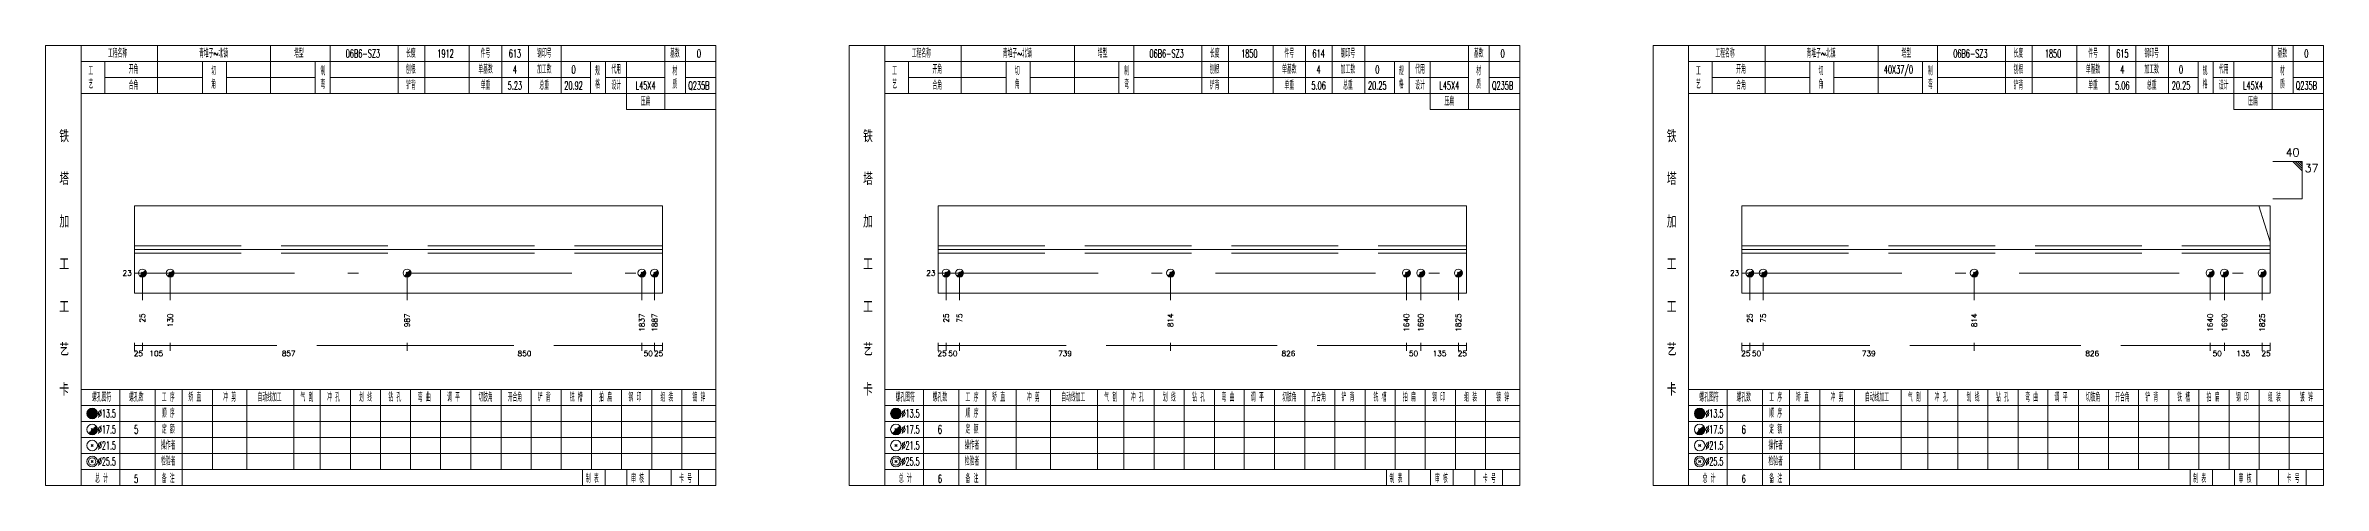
# Model space of a CAD drawing. Extents: x 0 to 30090, y 0 to 380.
# Drawn here: x 24715 to 25569, y 215 to 380 of the extents above; entities that cross this region are included whole.
import ezdxf
from ezdxf.enums import TextEntityAlignment as Align

# ---------------------------------------------------------------- set-up
doc = ezdxf.new("R2010")
doc.units = 0
doc.header["$LTSCALE"] = 20
doc.header["$MEASUREMENT"] = 0
doc.linetypes.add('一点画线', pattern=[5.2, 3, -1, 0.2, -1])
doc.linetypes.add('虚线', pattern=[2.75, 2, -0.75])
doc.layers.get('0').update_dxf_attribs({"linetype": 'CONTINUOUS', "lineweight": 25})
for name, color, linetype, lineweight in [('1', 7, 'CONTINUOUS', 25), ('4', 7, 'CONTINUOUS', 25), ('5', 7, 'CONTINUOUS', 25)]:
    doc.layers.add(name, color=color, linetype=linetype, lineweight=lineweight)
doc.styles.get("Standard").update_dxf_attribs({"font": 'simplex', "width": 0.7, "bigfont": 'gbhzfs.shx'})

# ---------------------------------------------------------------- blocks, each defined once
blk = doc.blocks.new('孔17.5')
at = {"layer": '5', "color": 7, "linetype": 'Continuous', "lineweight": 13}
for p, q in [((-0.2, -0.2), (0.2, 0.2)), ((-0.2, 0.2), (0.2, -0.2))]:
    blk.add_line(p, q, dxfattribs=at)
blk.add_circle((0, 0), 1, dxfattribs=at)
for radius in [0.9, 0.8, 0.7, 0.6, 0.5, 0.4, 0.3, 0.2, 0.1]:
    blk.add_arc((0, 0), radius, 225, 45, dxfattribs=at)

msp = doc.modelspace()

# ---------------------------------------------------------------- linework, layer by layer
at = {"color": 7, "linetype": 'Continuous', "lineweight": 13}
for p, q in [((25561, 336.5), (25550, 336.5)), ((25557.5, 336.5), (25561, 333)), ((25558.38, 336.5), (25561, 333.88)), ((25559.25, 336.5), (25561, 334.75)), ((25560.13, 336.5), (25561, 335.62)), ((25561, 322.5), (25561, 336.5)), ((25549, 306.4), (25544.72, 319.83)), ((25561, 322.5), (25550, 322.5)), ((24751.1, 294.67), (24751.1, 284.5)), ((24761.57, 294.67), (24761.57, 284.5)), ((24850.36, 294.67), (24850.36, 284.5)), ((24938.43, 294.67), (24938.43, 284.5)), ((24943.2, 294.67), (24943.2, 284.5)), ((25052.5, 294.67), (25052.5, 284.5)), ((25057.53, 294.67), (25057.53, 284.5)), ((25136.66, 294.67), (25136.66, 284.5)), ((25225.11, 294.67), (25225.11, 284.5)), ((25230.47, 294.67), (25230.47, 284.5)), ((25244.6, 294.67), (25244.6, 284.5)), ((25353.9, 294.67), (25353.9, 284.5)), ((25358.93, 294.67), (25358.93, 284.5)), ((25438.06, 294.67), (25438.06, 284.5)), ((25526.51, 294.67), (25526.51, 284.5)), ((25531.87, 294.67), (25531.87, 284.5)), ((25546, 294.67), (25546, 284.5))]:
    msp.add_line(p, q, dxfattribs=at)
at = {"color": 7, "linetype": 'Continuous', "lineweight": 18}
for p, q in [((24748.1, 319.83), (24748.1, 287.17)), ((24748.1, 319.83), (24946.2, 319.83)), ((24946.2, 319.83), (24946.2, 287.17)), ((25049.5, 319.83), (25049.5, 287.17)), ((25049.5, 319.83), (25247.6, 319.83)), ((25247.6, 319.83), (25247.6, 287.17)), ((25350.9, 319.83), (25350.9, 287.17)), ((25350.9, 319.83), (25549, 319.83)), ((25549, 319.83), (25549, 287.17)), ((24748.1, 303.5), (24946.2, 303.5)), ((25049.5, 303.5), (25247.6, 303.5)), ((25350.9, 303.5), (25549, 303.5))]:
    msp.add_line(p, q, dxfattribs=at)
at = {"color": 1, "linetype": '虚线', "lineweight": 18}
for p, q in [((24748.1, 304.83), (24946.2, 304.83)), ((24748.1, 302.17), (24946.2, 302.17)), ((25049.5, 304.83), (25247.6, 304.83)), ((25049.5, 302.17), (25247.6, 302.17)), ((25350.9, 304.83), (25549, 304.83)), ((25350.9, 302.17), (25549, 302.17))]:
    msp.add_line(p, q, dxfattribs=at)
at = {"color": 3, "linetype": '一点画线', "lineweight": 13}
for p, q in [((24748.1, 294.67), (24946.2, 294.67)), ((25049.5, 294.67), (25247.6, 294.67)), ((25350.9, 294.67), (25549, 294.67))]:
    msp.add_line(p, q, dxfattribs=at)
at = {"color": 8, "linetype": '虚线', "lineweight": 9}
for p, q in [((24748.1, 268.5), (24748.1, 265.5)), ((24748.1, 267.5), (24751.1, 267.5)), ((24751.1, 268.5), (24751.1, 265.5)), ((24751.1, 268.5), (24751.1, 265.5)), ((24751.1, 267.5), (24761.57, 267.5)), ((24761.57, 268.5), (24761.57, 265.5)), ((24761.57, 268.5), (24761.57, 265.5)), ((24761.57, 267.5), (24850.36, 267.5)), ((24850.36, 268.5), (24850.36, 265.5)), ((24850.36, 268.5), (24850.36, 265.5)), ((24850.36, 267.5), (24938.43, 267.5)), ((24938.43, 268.5), (24938.43, 265.5)), ((24938.43, 268.5), (24938.43, 265.5)), ((24938.43, 267.5), (24943.2, 267.5)), ((24943.2, 268.5), (24943.2, 265.5)), ((24943.2, 268.5), (24943.2, 265.5)), ((24943.2, 267.5), (24946.2, 267.5)), ((24946.2, 268.5), (24946.2, 265.5)), ((25049.5, 268.5), (25049.5, 265.5)), ((25049.5, 267.5), (25052.5, 267.5)), ((25052.5, 268.5), (25052.5, 265.5)), ((25052.5, 268.5), (25052.5, 265.5)), ((25052.5, 267.5), (25057.53, 267.5)), ((25057.53, 268.5), (25057.53, 265.5)), ((25057.53, 268.5), (25057.53, 265.5)), ((25057.53, 267.5), (25136.66, 267.5)), ((25136.66, 268.5), (25136.66, 265.5)), ((25136.66, 268.5), (25136.66, 265.5)), ((25136.66, 267.5), (25225.11, 267.5)), ((25225.11, 268.5), (25225.11, 265.5)), ((25225.11, 268.5), (25225.11, 265.5)), ((25225.11, 267.5), (25230.47, 267.5)), ((25230.47, 268.5), (25230.47, 265.5)), ((25230.47, 268.5), (25230.47, 265.5)), ((25230.47, 267.5), (25244.6, 267.5)), ((25244.6, 268.5), (25244.6, 265.5)), ((25244.6, 268.5), (25244.6, 265.5)), ((25244.6, 267.5), (25247.6, 267.5)), ((25247.6, 268.5), (25247.6, 265.5)), ((25350.9, 268.5), (25350.9, 265.5)), ((25350.9, 267.5), (25353.9, 267.5)), ((25353.9, 268.5), (25353.9, 265.5)), ((25353.9, 268.5), (25353.9, 265.5)), ((25353.9, 267.5), (25358.93, 267.5)), ((25358.93, 268.5), (25358.93, 265.5)), ((25358.93, 268.5), (25358.93, 265.5)), ((25358.93, 267.5), (25438.06, 267.5)), ((25438.06, 268.5), (25438.06, 265.5)), ((25438.06, 268.5), (25438.06, 265.5)), ((25438.06, 267.5), (25526.51, 267.5)), ((25526.51, 268.5), (25526.51, 265.5)), ((25526.51, 268.5), (25526.51, 265.5)), ((25526.51, 267.5), (25531.87, 267.5)), ((25531.87, 268.5), (25531.87, 265.5)), ((25531.87, 268.5), (25531.87, 265.5)), ((25531.87, 267.5), (25546, 267.5)), ((25546, 268.5), (25546, 265.5)), ((25546, 268.5), (25546, 265.5)), ((25546, 267.5), (25549, 267.5)), ((25549, 268.5), (25549, 265.5))]:
    msp.add_line(p, q, dxfattribs=at)
at = {"layer": '1', "color": 7, "linetype": 'Continuous', "lineweight": 18}
for p, q in [((24748.1, 287.17), (24946.2, 287.17)), ((25049.5, 287.17), (25247.6, 287.17)), ((25350.9, 287.17), (25549, 287.17))]:
    msp.add_line(p, q, dxfattribs=at)
at = {"layer": '4', "color": 1, "linetype": 'Continuous', "lineweight": 18}
for p, q in [((24728.1, 215), (24728.1, 380)), ((24756.8, 362), (24756.8, 380)), ((24799.2, 362), (24799.2, 380)), ((24821.5, 362), (24821.5, 380)), ((24847, 362), (24847, 380)), ((24857, 362), (24857, 380)), ((24873.7, 362), (24873.7, 380)), ((24885.9, 362), (24885.9, 380)), ((24895.9, 362), (24895.9, 380)), ((24908.1, 362), (24908.1, 380)), ((24947, 356), (24947, 380)), ((24954.8, 362), (24954.8, 380)), ((25029.5, 215), (25029.5, 380)), ((25058.2, 362), (25058.2, 380)), ((25100.6, 362), (25100.6, 380)), ((25122.9, 362), (25122.9, 380)), ((25148.4, 362), (25148.4, 380)), ((25158.4, 362), (25158.4, 380)), ((25175.1, 362), (25175.1, 380)), ((25187.3, 362), (25187.3, 380)), ((25197.3, 362), (25197.3, 380)), ((25209.5, 362), (25209.5, 380)), ((25248.4, 356), (25248.4, 380)), ((25256.2, 362), (25256.2, 380)), ((25330.9, 215), (25330.9, 380)), ((25359.6, 362), (25359.6, 380)), ((25402, 362), (25402, 380)), ((25424.3, 362), (25424.3, 380)), ((25449.8, 362), (25449.8, 380)), ((25459.8, 362), (25459.8, 380)), ((25476.5, 362), (25476.5, 380)), ((25488.7, 362), (25488.7, 380)), ((25498.7, 362), (25498.7, 380)), ((25510.9, 362), (25510.9, 380)), ((25549.8, 356), (25549.8, 380)), ((25557.6, 362), (25557.6, 380)), ((24728.1, 374), (24966.2, 374)), ((24737, 362), (24737, 374)), ((24737, 368), (24773.6, 368)), ((24773.6, 362), (24773.6, 374)), ((24782.6, 362), (24782.6, 374)), ((24782.6, 368), (24815.9, 368)), ((24815.9, 362), (24815.9, 374)), ((24821.5, 368), (24919.2, 368)), ((24919.2, 362), (24919.2, 374)), ((24924.8, 362), (24924.8, 374)), ((24924.8, 368), (24947, 368)), ((24932.6, 356), (24932.6, 374)), ((24954.8, 368), (24966.2, 368)), ((25029.5, 374), (25267.6, 374)), ((25038.4, 362), (25038.4, 374)), ((25038.4, 368), (25075, 368)), ((25075, 362), (25075, 374)), ((25084, 362), (25084, 374)), ((25084, 368), (25117.3, 368)), ((25117.3, 362), (25117.3, 374)), ((25122.9, 368), (25220.6, 368)), ((25220.6, 362), (25220.6, 374)), ((25226.2, 362), (25226.2, 374)), ((25226.2, 368), (25248.4, 368)), ((25234, 356), (25234, 374)), ((25256.2, 368), (25267.6, 368)), ((25330.9, 374), (25569, 374)), ((25339.8, 362), (25339.8, 374)), ((25339.8, 368), (25376.4, 368)), ((25376.4, 362), (25376.4, 374)), ((25385.4, 362), (25385.4, 374)), ((25385.4, 368), (25418.7, 368)), ((25418.7, 362), (25418.7, 374)), ((25424.3, 368), (25522, 368)), ((25522, 362), (25522, 374)), ((25527.6, 362), (25527.6, 374)), ((25527.6, 368), (25549.8, 368)), ((25535.4, 356), (25535.4, 374)), ((25557.6, 368), (25569, 368)), ((24728.1, 362), (24966.2, 362)), ((25029.5, 362), (25267.6, 362)), ((25330.9, 362), (25569, 362)), ((24932.6, 356), (24966.2, 356)), ((25234, 356), (25267.6, 356)), ((25535.4, 356), (25569, 356)), ((24728.1, 251), (24966.2, 251)), ((24742.6, 215), (24742.6, 251)), ((24755.9, 215), (24755.9, 251)), ((24766, 215), (24766, 251)), ((24777.4, 221), (24777.4, 251)), ((24790.3, 221), (24790.3, 251)), ((24807.9, 221), (24807.9, 251)), ((24817.8, 221), (24817.8, 251)), ((24829.1, 221), (24829.1, 251)), ((24840.4, 221), (24840.4, 251)), ((24851.7, 221), (24851.7, 251)), ((24862.9, 221), (24862.9, 251)), ((24874.3, 221), (24874.3, 251)), ((24885.6, 221), (24885.6, 251)), ((24896.9, 221), (24896.9, 251)), ((24908.2, 221), (24908.2, 251)), ((24919.5, 221), (24919.5, 251)), ((24930.8, 221), (24930.8, 251)), ((24942.1, 221), (24942.1, 251)), ((24953.4, 221), (24953.4, 251)), ((25029.5, 251), (25267.6, 251)), ((25044, 215), (25044, 251)), ((25057.3, 215), (25057.3, 251)), ((25067.4, 215), (25067.4, 251)), ((25078.8, 221), (25078.8, 251)), ((25091.7, 221), (25091.7, 251)), ((25109.3, 221), (25109.3, 251)), ((25119.2, 221), (25119.2, 251)), ((25130.5, 221), (25130.5, 251)), ((25141.8, 221), (25141.8, 251)), ((25153.1, 221), (25153.1, 251)), ((25164.3, 221), (25164.3, 251)), ((25175.7, 221), (25175.7, 251)), ((25187, 221), (25187, 251)), ((25198.3, 221), (25198.3, 251)), ((25209.6, 221), (25209.6, 251)), ((25220.9, 221), (25220.9, 251)), ((25232.2, 221), (25232.2, 251)), ((25243.5, 221), (25243.5, 251)), ((25254.8, 221), (25254.8, 251)), ((25330.9, 251), (25569, 251)), ((25345.4, 215), (25345.4, 251)), ((25358.7, 215), (25358.7, 251)), ((25368.8, 215), (25368.8, 251)), ((25380.2, 221), (25380.2, 251)), ((25393.1, 221), (25393.1, 251)), ((25410.7, 221), (25410.7, 251)), ((25420.6, 221), (25420.6, 251)), ((25431.9, 221), (25431.9, 251)), ((25443.2, 221), (25443.2, 251)), ((25454.5, 221), (25454.5, 251)), ((25465.7, 221), (25465.7, 251)), ((25477.1, 221), (25477.1, 251)), ((25488.4, 221), (25488.4, 251)), ((25499.7, 221), (25499.7, 251)), ((25511, 221), (25511, 251)), ((25522.3, 221), (25522.3, 251)), ((25533.6, 221), (25533.6, 251)), ((25544.9, 221), (25544.9, 251)), ((25556.2, 221), (25556.2, 251)), ((24728.1, 245), (24966.2, 245)), ((25029.5, 245), (25267.6, 245)), ((25330.9, 245), (25569, 245)), ((24728.1, 239), (24966.2, 239)), ((24728.1, 233), (24966.2, 233)), ((25029.5, 239), (25267.6, 239)), ((25029.5, 233), (25267.6, 233)), ((25330.9, 239), (25569, 239)), ((25330.9, 233), (25569, 233)), ((24728.1, 227), (24966.2, 227)), ((25029.5, 227), (25267.6, 227)), ((25330.9, 227), (25569, 227)), ((24728.1, 221), (24966.2, 221)), ((24916.2, 215), (24916.2, 221)), ((24924.6, 215), (24924.6, 221)), ((24932.8, 215), (24932.8, 221)), ((24941.2, 215), (24941.2, 221)), ((24949.4, 215), (24949.4, 221)), ((24959.7, 215), (24959.7, 221)), ((25029.5, 221), (25267.6, 221)), ((25217.6, 215), (25217.6, 221)), ((25226, 215), (25226, 221)), ((25234.2, 215), (25234.2, 221)), ((25242.6, 215), (25242.6, 221)), ((25250.8, 215), (25250.8, 221)), ((25261.1, 215), (25261.1, 221)), ((25330.9, 221), (25569, 221)), ((25519, 215), (25519, 221)), ((25527.4, 215), (25527.4, 221)), ((25535.6, 215), (25535.6, 221)), ((25544, 215), (25544, 221)), ((25552.2, 215), (25552.2, 221)), ((25562.5, 215), (25562.5, 221))]:
    msp.add_line(p, q, dxfattribs=at)
at = {"layer": '4', "color": 7, "linetype": 'Continuous', "lineweight": 13}
for p, q in [((24732.1, 241.8), (24732.5, 242.2)), ((24732.5, 241.8), (24732.1, 242.2)), ((25033.5, 241.8), (25033.9, 242.2)), ((25033.9, 241.8), (25033.5, 242.2)), ((25334.9, 241.8), (25335.3, 242.2)), ((25335.3, 241.8), (25334.9, 242.2)), ((24731.9, 235.6), (24732.7, 236.4)), ((24731.9, 236.4), (24732.7, 235.6)), ((25033.3, 235.6), (25034.1, 236.4)), ((25033.3, 236.4), (25034.1, 235.6)), ((25334.7, 235.6), (25335.5, 236.4)), ((25334.7, 236.4), (25335.5, 235.6)), ((24731.9, 229.6), (24732.7, 230.4)), ((24731.9, 230.4), (24732.7, 229.6)), ((24731.9, 223.6), (24732.7, 224.4)), ((24731.9, 224.4), (24732.7, 223.6)), ((25033.3, 229.6), (25034.1, 230.4)), ((25033.3, 230.4), (25034.1, 229.6)), ((25033.3, 223.6), (25034.1, 224.4)), ((25033.3, 224.4), (25034.1, 223.6)), ((25334.7, 229.6), (25335.5, 230.4)), ((25334.7, 230.4), (25335.5, 229.6)), ((25334.7, 223.6), (25335.5, 224.4)), ((25334.7, 224.4), (25335.5, 223.6))]:
    msp.add_line(p, q, dxfattribs=at)
at = {"layer": '4', "color": 1, "linetype": 'Continuous', "lineweight": 18}
for points in [[(24714.8, 380), (24714.8, 215), (24966.2, 215), (24966.2, 380)], [(25016.2, 380), (25016.2, 215), (25267.6, 215), (25267.6, 380)], [(25317.6, 380), (25317.6, 215), (25569, 215), (25569, 380)]]:
    msp.add_lwpolyline(points, close=True, dxfattribs=at)
at = {"layer": '4', "color": 7, "linetype": 'Continuous', "lineweight": 13}
for centre, radius in [((24732.3, 242), 2), ((24732.3, 242), 1.8), ((24732.3, 242), 1.6), ((24732.3, 242), 1.4), ((24732.3, 242), 1.2), ((24732.3, 242), 1), ((24732.3, 242), 0.8), ((24732.3, 242), 0.6), ((24732.3, 242), 0.4), ((24732.3, 242), 0.2), ((25033.7, 242), 2), ((25033.7, 242), 1.8), ((25033.7, 242), 1.6), ((25033.7, 242), 1.4), ((25033.7, 242), 1.2), ((25033.7, 242), 1), ((25033.7, 242), 0.8), ((25033.7, 242), 0.6), ((25033.7, 242), 0.4), ((25033.7, 242), 0.2), ((25335.1, 242), 2), ((25335.1, 242), 1.8), ((25335.1, 242), 1.6), ((25335.1, 242), 1.4), ((25335.1, 242), 1.2), ((25335.1, 242), 1), ((25335.1, 242), 0.8), ((25335.1, 242), 0.6), ((25335.1, 242), 0.4), ((25335.1, 242), 0.2), ((24732.3, 236), 2), ((24732.3, 230), 2), ((25033.7, 236), 2), ((25033.7, 230), 2), ((25335.1, 236), 2), ((25335.1, 230), 2), ((24732.3, 224), 2), ((24732.3, 224), 1.4), ((25033.7, 224), 2), ((25033.7, 224), 1.4), ((25335.1, 224), 2), ((25335.1, 224), 1.4)]:
    msp.add_circle(centre, radius, dxfattribs=at)
for centre, radius in [((24732.3, 236), 1.8), ((24732.3, 236), 1.6), ((24732.3, 236), 1.4), ((24732.3, 236), 1.2), ((24732.3, 236), 1), ((24732.3, 236), 0.8), ((24732.3, 236), 0.6), ((24732.3, 236), 0.4), ((24732.3, 236), 0.2), ((25033.7, 236), 1.8), ((25033.7, 236), 1.6), ((25033.7, 236), 1.4), ((25033.7, 236), 1.2), ((25033.7, 236), 1), ((25033.7, 236), 0.8), ((25033.7, 236), 0.6), ((25033.7, 236), 0.4), ((25033.7, 236), 0.2), ((25335.1, 236), 1.8), ((25335.1, 236), 1.6), ((25335.1, 236), 1.4), ((25335.1, 236), 1.2), ((25335.1, 236), 1), ((25335.1, 236), 0.8), ((25335.1, 236), 0.6), ((25335.1, 236), 0.4), ((25335.1, 236), 0.2)]:
    msp.add_arc(centre, radius, 225, 45, dxfattribs=at)

# ---------------------------------------------------------------- block references
at = {"layer": '1', "color": 7, "linetype": 'Continuous', "lineweight": 13, "xscale": 1.5, "yscale": 1.5, "zscale": 1.5}
for p in [(24751.1, 294.67), (24761.57, 294.67), (24850.36, 294.67), (24938.43, 294.67), (24943.2, 294.67), (25052.5, 294.67), (25057.53, 294.67), (25136.66, 294.67), (25225.11, 294.67), (25230.47, 294.67), (25244.6, 294.67), (25353.9, 294.67), (25358.93, 294.67), (25438.06, 294.67), (25526.51, 294.67), (25531.87, 294.67), (25546, 294.67)]:
    msp.add_blockref('孔17.5', p, dxfattribs=at)

# ---------------------------------------------------------------- texts
at = {"color": 7, "linetype": 'Continuous', "lineweight": 13}
msp.add_text('40', height=3, dxfattribs=at).set_placement((25560, 337.5), align=Align.BOTTOM_RIGHT)
msp.add_text('37', height=3, dxfattribs=at).set_placement((25562, 335.5), align=Align.TOP_LEFT)
for p in [(24747.1, 294.67), (25048.5, 294.67), (25349.9, 294.67)]:
    msp.add_text('23', height=2, dxfattribs=at).set_placement(p, align=Align.MIDDLE_RIGHT)
at = {"color": 8, "linetype": 'Continuous', "lineweight": 9}
for s, p in [('25', (24749.6, 265.5)), ('105', (24756.33, 265.5)), ('857', (24805.97, 265.5)), ('850', (24894.4, 265.5)), ('50', (24940.81, 265.5)), ('25', (24944.7, 265.5)), ('25', (25051, 265.5)), ('50', (25055.02, 265.5)), ('739', (25097.1, 265.5)), ('826', (25180.89, 265.5)), ('50', (25227.79, 265.5)), ('135', (25237.53, 265.5)), ('25', (25246.1, 265.5)), ('25', (25352.4, 265.5)), ('50', (25356.42, 265.5)), ('739', (25398.5, 265.5)), ('826', (25482.29, 265.5)), ('50', (25529.19, 265.5)), ('135', (25538.93, 265.5)), ('25', (25547.5, 265.5))]:
    msp.add_text(s, height=2, dxfattribs=at).set_placement(p, align=Align.TOP_CENTER)
at = {"layer": '1', "color": 7, "linetype": 'Continuous', "lineweight": 13}
for s, p in [('25', (24751.1, 279.5)), ('130', (24761.57, 279.5)), ('987', (24850.36, 279.5)), ('1837', (24938.43, 279.5)), ('1887', (24943.2, 279.5)), ('25', (25052.5, 279.5)), ('75', (25057.53, 279.5)), ('814', (25136.66, 279.5)), ('1640', (25225.11, 279.5)), ('1690', (25230.47, 279.5)), ('1825', (25244.6, 279.5)), ('25', (25353.9, 279.5)), ('75', (25358.93, 279.5)), ('814', (25438.06, 279.5)), ('1640', (25526.51, 279.5)), ('1690', (25531.87, 279.5)), ('1825', (25546, 279.5))]:
    msp.add_text(s, height=2, rotation=90, dxfattribs=at).set_placement(p, align=Align.MIDDLE_RIGHT)
at = {"layer": '4', "color": 1, "linetype": 'Continuous', "lineweight": 13}
for s, height, width, p in [('工程名称', 3, 0.6, (24741.8, 377)), ('青堆子~北镇', 3, 0.6, (24777.8, 377)), ('塔型', 3, 0.6, (24809.8, 377)), ('06B6-SZ3', 3, 0.6, (24833.8, 377)), ('长度', 3, 0.6, (24851.8, 377)), ('1912', 3, 0.6, (24864.8, 377)), ('件号', 3, 0.6, (24879.8, 377)), ('613', 3, 0.6, (24890.8, 377)), ('钢印号', 3, 0.6, (24901.8, 377)), ('基数', 3, 0.6, (24950.8, 377)), ('0', 3, 0.6, (24959.8, 377)), ('工程名称', 3, 0.6, (25043.2, 377)), ('青堆子~北镇', 3, 0.6, (25079.2, 377)), ('塔型', 3, 0.6, (25111.2, 377)), ('06B6-SZ3', 3, 0.6, (25135.2, 377)), ('长度', 3, 0.6, (25153.2, 377)), ('1850', 3, 0.6, (25166.2, 377)), ('件号', 3, 0.6, (25181.2, 377)), ('614', 3, 0.6, (25192.2, 377)), ('钢印号', 3, 0.6, (25203.2, 377)), ('基数', 3, 0.6, (25252.2, 377)), ('0', 3, 0.6, (25261.2, 377)), ('工程名称', 3, 0.6, (25344.6, 377)), ('青堆子~北镇', 3, 0.6, (25380.6, 377)), ('塔型', 3, 0.6, (25412.6, 377)), ('06B6-SZ3', 3, 0.6, (25436.6, 377)), ('长度', 3, 0.6, (25454.6, 377)), ('1850', 3, 0.6, (25467.6, 377)), ('件号', 3, 0.6, (25482.6, 377)), ('615', 3, 0.6, (25493.6, 377)), ('钢印号', 3, 0.6, (25504.6, 377)), ('基数', 3, 0.6, (25553.6, 377)), ('0', 3, 0.6, (25562.6, 377)), ('工', 3, 0.6, (24731.8, 370.4)), ('开角', 3, 0.6, (24747.8, 371)), ('切', 3, 0.6, (24777.8, 370.4)), ('制', 3, 0.6, (24818.8, 370.4)), ('刨根', 3, 0.6, (24851.8, 371)), ('单基数', 3, 0.6, (24879.8, 371)), ('4', 3, 0.6, (24890.8, 371)), ('加工数', 3, 0.6, (24901.8, 371)), ('0', 3, 0.6, (24912.8, 371)), ('规', 3, 0.6, (24921.8, 370.4)), ('代用', 3, 0.6, (24928.8, 371)), ('材', 3, 0.6, (24950.8, 370.4)), ('工', 3, 0.6, (25033.2, 370.4)), ('开角', 3, 0.6, (25049.2, 371)), ('切', 3, 0.6, (25079.2, 370.4)), ('制', 3, 0.6, (25120.2, 370.4)), ('刨根', 3, 0.6, (25153.2, 371)), ('单基数', 3, 0.6, (25181.2, 371)), ('4', 3, 0.6, (25192.2, 371)), ('加工数', 3, 0.6, (25203.2, 371)), ('0', 3, 0.6, (25214.2, 371)), ('规', 3, 0.6, (25223.2, 370.4)), ('代用', 3, 0.6, (25230.2, 371)), ('材', 3, 0.6, (25252.2, 370.4)), ('工', 3, 0.6, (25334.6, 370.4)), ('开角', 3, 0.6, (25350.6, 371)), ('切', 3, 0.6, (25380.6, 370.4)), ('40X37/0', 3, 0.6, (25409.6, 371)), ('制', 3, 0.6, (25421.6, 370.4)), ('刨根', 3, 0.6, (25454.6, 371)), ('单基数', 3, 0.6, (25482.6, 371)), ('4', 3, 0.6, (25493.6, 371)), ('加工数', 3, 0.6, (25504.6, 371)), ('0', 3, 0.6, (25515.6, 371)), ('规', 3, 0.6, (25524.6, 370.4)), ('代用', 3, 0.6, (25531.6, 371)), ('材', 3, 0.6, (25553.6, 370.4)), ('艺', 3, 0.6, (24731.8, 365.4)), ('合角', 3, 0.6, (24747.8, 365)), ('角', 3, 0.6, (24777.8, 365.4)), ('弯', 3, 0.6, (24818.8, 365.4)), ('铲背', 3, 0.6, (24851.8, 365)), ('单重', 3, 0.6, (24879.8, 365)), ('5.23', 3, 0.6, (24890.8, 365)), ('总重', 3, 0.6, (24901.8, 365)), ('20.92', 3, 0.6, (24912.8, 365)), ('格', 3, 0.6, (24921.8, 365.4)), ('设计', 3, 0.6, (24928.8, 365)), ('L45X4', 3, 0.6, (24939.8, 365)), ('压扁', 3, 0.6, (24939.8, 359)), ('质', 3, 0.6, (24950.8, 365.4)), ('Q235B', 3, 0.6, (24959.8, 365)), ('艺', 3, 0.6, (25033.2, 365.4)), ('合角', 3, 0.6, (25049.2, 365)), ('角', 3, 0.6, (25079.2, 365.4)), ('弯', 3, 0.6, (25120.2, 365.4)), ('铲背', 3, 0.6, (25153.2, 365)), ('单重', 3, 0.6, (25181.2, 365)), ('5.06', 3, 0.6, (25192.2, 365)), ('总重', 3, 0.6, (25203.2, 365)), ('20.25', 3, 0.6, (25214.2, 365)), ('格', 3, 0.6, (25223.2, 365.4)), ('设计', 3, 0.6, (25230.2, 365)), ('L45X4', 3, 0.6, (25241.2, 365)), ('压扁', 3, 0.6, (25241.2, 359)), ('质', 3, 0.6, (25252.2, 365.4)), ('Q235B', 3, 0.6, (25261.2, 365)), ('艺', 3, 0.6, (25334.6, 365.4)), ('合角', 3, 0.6, (25350.6, 365)), ('角', 3, 0.6, (25380.6, 365.4)), ('弯', 3, 0.6, (25421.6, 365.4)), ('铲背', 3, 0.6, (25454.6, 365)), ('单重', 3, 0.6, (25482.6, 365)), ('5.06', 3, 0.6, (25493.6, 365)), ('总重', 3, 0.6, (25504.6, 365)), ('20.25', 3, 0.6, (25515.6, 365)), ('格', 3, 0.6, (25524.6, 365.4)), ('设计', 3, 0.6, (25531.6, 365)), ('L45X4', 3, 0.6, (25542.6, 365)), ('压扁', 3, 0.6, (25542.6, 359)), ('质', 3, 0.6, (25553.6, 365.4)), ('Q235B', 3, 0.6, (25562.6, 365)), ('铁', 4.6, 0.8, (24721.8, 346)), ('铁', 4.6, 0.8, (25023.2, 346)), ('铁', 4.6, 0.8, (25324.6, 346)), ('塔', 4.6, 0.8, (24721.8, 330)), ('塔', 4.6, 0.8, (25023.2, 330)), ('塔', 4.6, 0.8, (25324.6, 330)), ('加', 4.6, 0.8, (24721.8, 314)), ('加', 4.6, 0.8, (25023.2, 314)), ('加', 4.6, 0.8, (25324.6, 314)), ('工', 4.6, 0.8, (24721.8, 298)), ('工', 4.6, 0.8, (25023.2, 298)), ('工', 4.6, 0.8, (25324.6, 298)), ('工', 4.6, 0.8, (24721.8, 282)), ('工', 4.6, 0.8, (25023.2, 282)), ('工', 4.6, 0.8, (25324.6, 282)), ('艺', 4.6, 0.8, (24721.8, 266)), ('艺', 4.6, 0.8, (25023.2, 266)), ('艺', 4.6, 0.8, (25324.6, 266)), ('卡', 4.6, 0.8, (24721.8, 251)), ('螺孔图符', 3, 0.6, (24735.8, 248)), ('螺孔数', 3, 0.6, (24748.8, 248)), ('工 序', 3, 0.6, (24760.8, 248)), ('矫 直', 3, 0.6, (24770.8, 248)), ('冲 剪', 3, 0.6, (24783.8, 248)), ('自动线加工', 3, 0.6, (24798.8, 248)), ('气 割', 3, 0.6, (24812.8, 248)), ('冲 孔', 3, 0.6, (24822.8, 248)), ('划 线', 3, 0.6, (24834.8, 248)), ('钻 孔', 3, 0.6, (24845.8, 248)), ('弯 曲', 3, 0.6, (24856.8, 248)), ('调 平', 3, 0.6, (24867.8, 248)), ('切肢角', 3, 0.6, (24879.8, 248)), ('开合角', 3, 0.6, (24890.8, 248)), ('铲 背', 3, 0.6, (24901.8, 248)), ('铣 槽', 3, 0.6, (24913.8, 248)), ('拍 扁', 3, 0.6, (24924.8, 248)), ('钢 印', 3, 0.6, (24935.8, 248)), ('组 装', 3, 0.6, (24947.8, 248)), ('镀 锌', 3, 0.6, (24959.8, 248)), ('卡', 4.6, 0.8, (25023.2, 251)), ('螺孔图符', 3, 0.6, (25037.2, 248)), ('螺孔数', 3, 0.6, (25050.2, 248)), ('工 序', 3, 0.6, (25062.2, 248)), ('矫 直', 3, 0.6, (25072.2, 248)), ('冲 剪', 3, 0.6, (25085.2, 248)), ('自动线加工', 3, 0.6, (25100.2, 248)), ('气 割', 3, 0.6, (25114.2, 248)), ('冲 孔', 3, 0.6, (25124.2, 248)), ('划 线', 3, 0.6, (25136.2, 248)), ('钻 孔', 3, 0.6, (25147.2, 248)), ('弯 曲', 3, 0.6, (25158.2, 248)), ('调 平', 3, 0.6, (25169.2, 248)), ('切肢角', 3, 0.6, (25181.2, 248)), ('开合角', 3, 0.6, (25192.2, 248)), ('铲 背', 3, 0.6, (25203.2, 248)), ('铣 槽', 3, 0.6, (25215.2, 248)), ('拍 扁', 3, 0.6, (25226.2, 248)), ('钢 印', 3, 0.6, (25237.2, 248)), ('组 装', 3, 0.6, (25249.2, 248)), ('镀 锌', 3, 0.6, (25261.2, 248)), ('卡', 4.6, 0.8, (25324.6, 251)), ('螺孔图符', 3, 0.6, (25338.6, 248)), ('螺孔数', 3, 0.6, (25351.6, 248)), ('工 序', 3, 0.6, (25363.6, 248)), ('矫 直', 3, 0.6, (25373.6, 248)), ('冲 剪', 3, 0.6, (25386.6, 248)), ('自动线加工', 3, 0.6, (25401.6, 248)), ('气 割', 3, 0.6, (25415.6, 248)), ('冲 孔', 3, 0.6, (25425.6, 248)), ('划 线', 3, 0.6, (25437.6, 248)), ('钻 孔', 3, 0.6, (25448.6, 248)), ('弯 曲', 3, 0.6, (25459.6, 248)), ('调 平', 3, 0.6, (25470.6, 248)), ('切肢角', 3, 0.6, (25482.6, 248)), ('开合角', 3, 0.6, (25493.6, 248)), ('铲 背', 3, 0.6, (25504.6, 248)), ('铣 槽', 3, 0.6, (25516.6, 248)), ('拍 扁', 3, 0.6, (25527.6, 248)), ('钢 印', 3, 0.6, (25538.6, 248)), ('组 装', 3, 0.6, (25550.6, 248)), ('镀 锌', 3, 0.6, (25562.6, 248)), ('%%C13.5', 3, 0.5, (24737.8, 242)), ('顺 序', 3, 0.6, (24760.8, 242)), ('%%C13.5', 3, 0.5, (25039.2, 242)), ('顺 序', 3, 0.6, (25062.2, 242)), ('%%C13.5', 3, 0.5, (25340.6, 242)), ('顺 序', 3, 0.6, (25363.6, 242)), ('%%C17.5', 3, 0.5, (24737.8, 236)), ('%%C21.5', 3, 0.5, (24737.8, 230)), ('5', 3.2, 0.6, (24748.8, 236)), ('操作者', 3, 0.6, (24760.8, 230)), ('定 额', 3, 0.6, (24760.8, 236)), ('%%C17.5', 3, 0.5, (25039.2, 236)), ('%%C21.5', 3, 0.5, (25039.2, 230)), ('6', 3.2, 0.6, (25050.2, 236)), ('操作者', 3, 0.6, (25062.2, 230)), ('定 额', 3, 0.6, (25062.2, 236)), ('%%C17.5', 3, 0.5, (25340.6, 236)), ('%%C21.5', 3, 0.5, (25340.6, 230)), ('6', 3.2, 0.6, (25351.6, 236)), ('操作者', 3, 0.6, (25363.6, 230)), ('定 额', 3, 0.6, (25363.6, 236)), ('%%C25.5', 3, 0.5, (24737.8, 224)), ('检验者', 3, 0.6, (24760.8, 224)), ('%%C25.5', 3, 0.5, (25039.2, 224)), ('检验者', 3, 0.6, (25062.2, 224)), ('%%C25.5', 3, 0.5, (25340.6, 224)), ('检验者', 3, 0.6, (25363.6, 224)), ('总 计', 3, 0.6, (24735.8, 217.5)), ('5', 3, 0.6, (24748.8, 217.5)), ('备 注', 3, 0.6, (24760.8, 217.5)), ('制 表', 3, 0.6, (24919.8, 217.5)), ('审 核', 3, 0.6, (24936.8, 217.5)), ('卡 号', 3, 0.6, (24954.8, 217.5)), ('总 计', 3, 0.6, (25037.2, 217.5)), ('6', 3, 0.6, (25050.2, 217.5)), ('备 注', 3, 0.6, (25062.2, 217.5)), ('制 表', 3, 0.6, (25221.2, 217.5)), ('审 核', 3, 0.6, (25238.2, 217.5)), ('卡 号', 3, 0.6, (25256.2, 217.5)), ('总 计', 3, 0.6, (25338.6, 217.5)), ('6', 3, 0.6, (25351.6, 217.5)), ('备 注', 3, 0.6, (25363.6, 217.5)), ('制 表', 3, 0.6, (25522.6, 217.5)), ('审 核', 3, 0.6, (25539.6, 217.5)), ('卡 号', 3, 0.6, (25557.6, 217.5))]:
    msp.add_text(s, height=height, dxfattribs=dict(at, width=width)).set_placement(p, align=Align.MIDDLE_CENTER)

doc.saveas('drawing.dxf')
